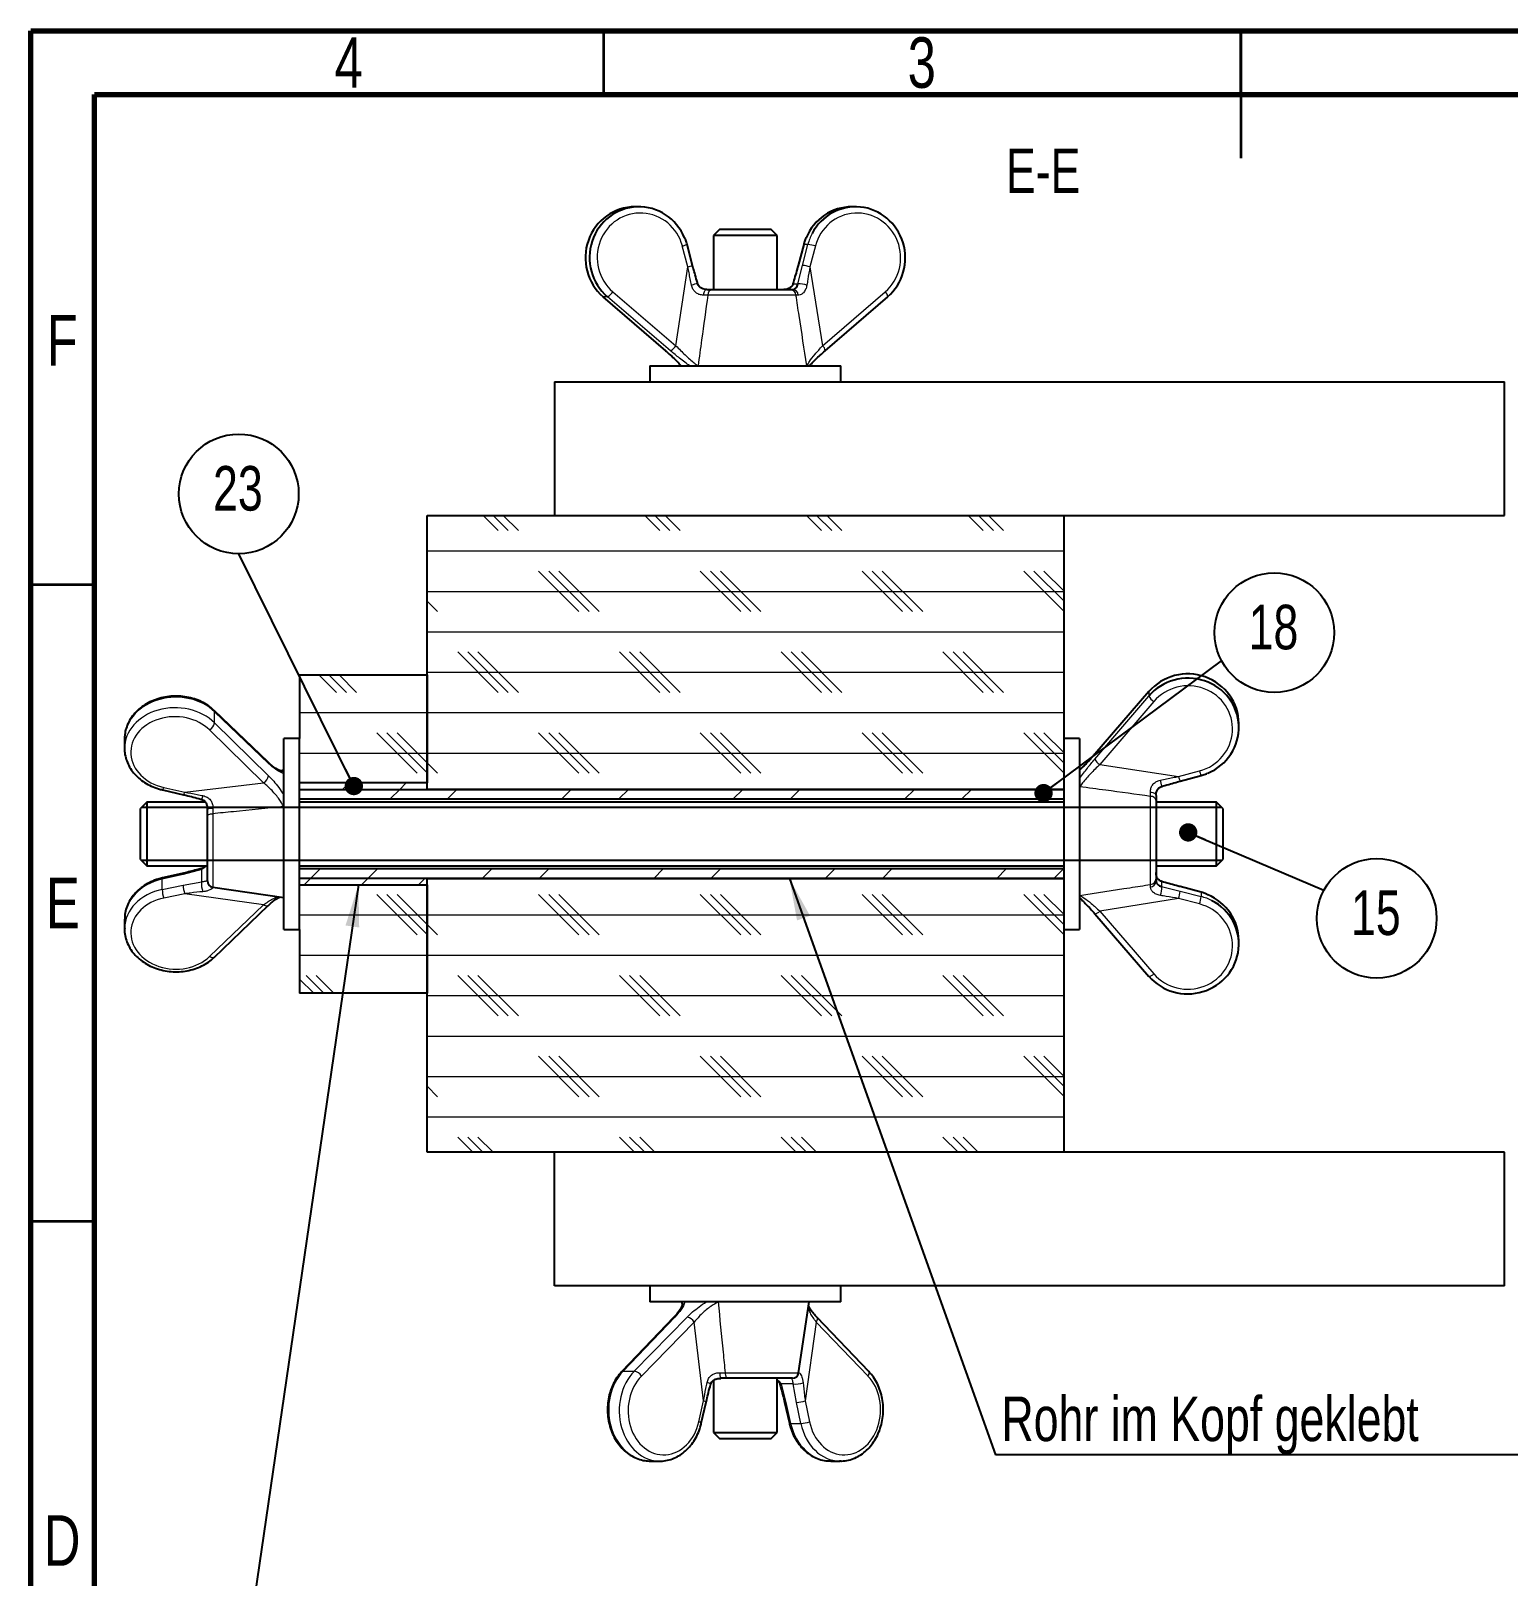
# Paper-space layout 'Schnitte_Details2' of a CAD drawing. Header units: millimetres. Extents: x 30 to 410, y 10 to 584.
# Drawn here: x 30 to 262, y 341.3 to 584 of the extents above; entities that cross this region are included whole.
import ezdxf

# ---------------------------------------------------------------- set-up
doc = ezdxf.new("R2010")
doc.units = ezdxf.units.MM
doc.layers.add('FORMAT', color=7, linetype='Continuous')
doc.styles.add('SLDTEXTSTYLE0', font='TXT', dxfattribs={"width": 0.75})
doc.dimstyles.new('SLDDIMSTYLE4', dxfattribs={"dimtxt": 0.18, "dimasz": 2.88, "dimexe": 0, "dimexo": 0.0625, "dimgap": 0, "dimtad": 0, "dimtih": 1, "dimtoh": 1, "dimdec": 0, "dimrnd": 1e-09, "dimzin": 0, "dimdsep": 46, "dimtxsty": 'Standard', "dimblk1": 'DOT', "dimblk2": 'DOT', "dimsah": 1, "dimcen": 0.09, "dimadec": 0, "dimazin": 0, "dimtfac": 2.88, "dimtdec": 0, "dimtofl": 0, "dimtmove": 0, "dimatfit": 3, "dimldrblk": 'DOT', "dimfxl": 1, "dimfrac": 2, "dimtolj": 1, "dimtzin": 0, "dimarcsym": 0})
doc.dimstyles.new('SLDDIMSTYLE5', dxfattribs={"dimtxt": 0.18, "dimasz": 6.604, "dimexe": 0, "dimexo": 0.0625, "dimgap": 0, "dimtad": 0, "dimtih": 1, "dimtoh": 1, "dimdec": 0, "dimrnd": 1e-09, "dimzin": 0, "dimdsep": 46, "dimtxsty": 'Standard', "dimsah": 1, "dimcen": 0.09, "dimadec": 0, "dimazin": 0, "dimtfac": 6.604, "dimtdec": 0, "dimtofl": 0, "dimtmove": 0, "dimatfit": 3, "dimfxl": 1, "dimfrac": 2, "dimtolj": 1, "dimtzin": 0, "dimarcsym": 0})

# ---------------------------------------------------------------- blocks, each defined once
blk = doc.blocks.new('SW_HATCH_4')
at = {"color": 0, "linetype": 'Continuous', "lineweight": 18, "ltscale": 2}
for p, q in [((11.17, 34.93), (8.8, 37.3)), ((12.76, 34.93), (10.39, 37.3)), ((14.35, 34.93), (11.98, 37.3)), ((36.57, 34.93), (34.2, 37.3)), ((38.16, 34.93), (35.79, 37.3)), ((39.75, 34.93), (37.38, 37.3)), ((61.97, 34.93), (59.6, 37.3)), ((63.56, 34.93), (61.19, 37.3)), ((65.15, 34.93), (62.78, 37.3)), ((87.37, 34.93), (85, 37.3)), ((88.96, 34.93), (86.59, 37.3)), ((90.55, 34.93), (88.18, 37.3)), ((0, 31.75), (100, 31.75)), ((23.87, 22.23), (17.52, 28.58)), ((25.46, 22.23), (19.11, 28.58)), ((27.05, 22.23), (20.7, 28.58)), ((49.27, 22.23), (42.92, 28.58)), ((50.86, 22.23), (44.51, 28.58)), ((52.45, 22.23), (46.1, 28.58)), ((74.67, 22.23), (68.32, 28.58)), ((76.26, 22.23), (69.91, 28.58)), ((77.85, 22.23), (71.5, 28.58)), ((100, 22.3), (93.72, 28.58)), ((100, 23.89), (95.31, 28.58)), ((100, 25.48), (96.9, 28.58)), ((0, 25.4), (100, 25.4)), ((1.65, 22.23), (0, 23.87)), ((0.06, 22.23), (0, 22.29)), ((0, 19.05), (100, 19.05)), ((11.17, 9.53), (4.82, 15.88)), ((12.76, 9.53), (6.41, 15.88)), ((14.35, 9.53), (8, 15.88)), ((36.57, 9.53), (30.22, 15.88)), ((38.16, 9.53), (31.81, 15.88)), ((39.75, 9.53), (33.4, 15.88)), ((61.97, 9.53), (55.62, 15.88)), ((63.56, 9.53), (57.21, 15.88)), ((65.15, 9.53), (58.8, 15.88)), ((87.37, 9.53), (81.02, 15.88)), ((88.96, 9.53), (82.61, 15.88)), ((90.55, 9.53), (84.2, 15.88)), ((-14.23, 9.53), (-17, 12.3)), ((-12.64, 9.53), (-15.41, 12.3)), ((-11.05, 9.53), (-13.82, 12.3)), ((0, 12.7), (100, 12.7)), ((-20, 6.35), (0, 6.35)), ((0, 6.35), (100, 6.35)), ((-1.53, -3.17), (-7.88, 3.18)), ((0, -3.11), (-6.29, 3.18)), ((0, -1.53), (-4.7, 3.18)), ((23.87, -3.17), (17.52, 3.18)), ((25.46, -3.17), (19.11, 3.18)), ((27.05, -3.17), (20.7, 3.18)), ((49.27, -3.17), (42.92, 3.18)), ((50.86, -3.17), (44.51, 3.18)), ((52.45, -3.17), (46.1, 3.18)), ((74.67, -3.17), (68.32, 3.18)), ((76.26, -3.17), (69.91, 3.18)), ((77.85, -3.17), (71.5, 3.18)), ((100, -3.1), (93.72, 3.18)), ((100, -1.51), (95.31, 3.18)), ((100, 0.08), (96.9, 3.18)), ((-20, 0), (0, 0)), ((0, 0), (100, 0)), ((1.65, -3.17), (0, -1.53)), ((-13.26, -5.7), (-12.26, -4.7)), ((-4.28, -5.7), (-3.28, -4.7)), ((0.06, -3.17), (0, -3.11)), ((-5.78, -7.2), (-4.28, -5.7)), ((3.2, -7.2), (4.7, -5.7)), ((21.16, -7.2), (22.66, -5.7)), ((30.14, -7.2), (31.64, -5.7)), ((48.1, -7.2), (49.6, -5.7)), ((57.08, -7.2), (58.58, -5.7)), ((75.04, -7.2), (76.54, -5.7)), ((84.02, -7.2), (85.52, -5.7)), ((-18.28, -19.7), (-16.78, -18.2)), ((-9.3, -19.7), (-7.8, -18.2)), ((8.66, -19.7), (10.16, -18.2)), ((17.64, -19.7), (19.14, -18.2)), ((35.6, -19.7), (37.1, -18.2)), ((44.58, -19.7), (46.08, -18.2)), ((62.54, -19.7), (64.04, -18.2)), ((71.52, -19.7), (73.02, -18.2)), ((89.48, -19.7), (90.98, -18.2)), ((98.46, -19.7), (99.96, -18.2)), ((-19.28, -20.7), (-18.28, -19.7)), ((-10.3, -20.7), (-9.3, -19.7)), ((-1.32, -20.7), (-0.32, -19.7)), ((-1.53, -28.57), (-7.88, -22.22)), ((0, -28.51), (-6.29, -22.22)), ((0, -26.92), (-4.7, -22.22)), ((23.87, -28.57), (17.52, -22.22)), ((25.46, -28.57), (19.11, -22.22)), ((27.05, -28.57), (20.7, -22.22)), ((49.27, -28.57), (42.92, -22.22)), ((50.86, -28.57), (44.51, -22.22)), ((52.45, -28.57), (46.1, -22.22)), ((74.67, -28.57), (68.32, -22.22)), ((76.26, -28.57), (69.91, -22.22)), ((77.85, -28.57), (71.5, -22.22)), ((100, -28.5), (93.72, -22.22)), ((100, -26.91), (95.31, -22.22)), ((100, -25.32), (96.9, -22.22)), ((-20, -25.4), (0, -25.4)), ((0, -25.4), (100, -25.4)), ((1.65, -28.57), (0, -26.92)), ((0.06, -28.57), (0, -28.51)), ((-20, -31.75), (0, -31.75)), ((0, -31.75), (100, -31.75)), ((-17.8, -37.7), (-20, -35.5)), ((-16.21, -37.7), (-18.99, -34.92)), ((-14.62, -37.7), (-17.4, -34.92)), ((11.17, -41.27), (4.82, -34.92)), ((12.76, -41.27), (6.41, -34.92)), ((14.35, -41.27), (8, -34.92)), ((36.57, -41.27), (30.22, -34.92)), ((38.16, -41.27), (31.81, -34.92)), ((39.75, -41.27), (33.4, -34.92)), ((61.97, -41.27), (55.62, -34.92)), ((63.56, -41.27), (57.21, -34.92)), ((65.15, -41.27), (58.8, -34.92)), ((87.37, -41.27), (81.02, -34.92)), ((88.96, -41.27), (82.61, -34.92)), ((90.55, -41.27), (84.2, -34.92)), ((0, -38.1), (100, -38.1)), ((0, -44.45), (100, -44.45)), ((23.87, -53.97), (17.52, -47.62)), ((25.46, -53.97), (19.11, -47.62)), ((27.05, -53.97), (20.7, -47.62)), ((49.27, -53.97), (42.92, -47.62)), ((50.86, -53.97), (44.51, -47.62)), ((52.45, -53.97), (46.1, -47.62)), ((74.67, -53.97), (68.32, -47.62)), ((76.26, -53.97), (69.91, -47.62)), ((77.85, -53.97), (71.5, -47.62)), ((100, -53.9), (93.72, -47.62)), ((100, -52.31), (95.31, -47.62)), ((100, -50.72), (96.9, -47.62)), ((0, -50.8), (100, -50.8)), ((1.65, -53.97), (0, -52.32)), ((0.06, -53.97), (0, -53.91)), ((0, -57.15), (100, -57.15)), ((7.2, -62.7), (4.82, -60.32)), ((8.79, -62.7), (6.41, -60.32)), ((10.38, -62.7), (8, -60.32)), ((32.6, -62.7), (30.22, -60.32)), ((34.19, -62.7), (31.81, -60.32)), ((35.78, -62.7), (33.4, -60.32)), ((58, -62.7), (55.62, -60.32)), ((59.59, -62.7), (57.21, -60.32)), ((61.18, -62.7), (58.8, -60.32)), ((83.4, -62.7), (81.02, -60.32)), ((84.99, -62.7), (82.61, -60.32)), ((86.58, -62.7), (84.2, -60.32))]:
    blk.add_line(p, q, dxfattribs=at)
blk = doc.blocks.new('SW_NOTE_0_60')
at = {"layer": 'FORMAT', "color": 0, "ltscale": 2}
blk.add_circle((8.3, 4.41), 9.4, dxfattribs=at)
at = {"layer": 'FORMAT', "color": 0, "ltscale": 2, "insert": (8.16, 8.79), "char_height": 7, "attachment_point": 2, "style": 'SLDTEXTSTYLE0'}
blk.add_mtext('18', dxfattribs=at)
blk = doc.blocks.new('_Dot')
at = {"color": 0, "linetype": 'ByBlock', "lineweight": -2}
blk.add_line((-0.5, 0), (-1, 0), dxfattribs=at)
at = {"color": 0, "linetype": 'ByBlock', "const_width": 0.5}
blk.add_lwpolyline([(-0.25, 0, 1), (0.25, 0, 1)], format="xyb", close=True, dxfattribs=at)
blk = doc.blocks.new('SW_NOTE_0_61')
at = {"layer": 'FORMAT', "color": 0, "ltscale": 2}
blk.add_circle((0, 9.4), 9.4, dxfattribs=at)
at = {"layer": 'FORMAT', "color": 0, "ltscale": 2, "insert": (-0.14, 13.78), "char_height": 7, "attachment_point": 2, "style": 'SLDTEXTSTYLE0'}
blk.add_mtext('23', dxfattribs=at)
blk = doc.blocks.new('SW_NOTE_0_62')
at = {"layer": 'FORMAT', "color": 0, "ltscale": 2}
blk.add_circle((8.3, -4.41), 9.4, dxfattribs=at)
at = {"layer": 'FORMAT', "color": 0, "ltscale": 2, "insert": (8.16, -0.03), "char_height": 7, "attachment_point": 2, "style": 'SLDTEXTSTYLE0'}
blk.add_mtext('15', dxfattribs=at)
blk = doc.blocks.new('SW_NOTE_0_63')
at = {"layer": 'FORMAT', "color": 0, "ltscale": 2}
blk.add_line((93.81, 0), (0, 0), dxfattribs=at)
at = {"layer": 'FORMAT', "color": 0, "ltscale": 2, "insert": (0.93, 9.18), "char_height": 7, "attachment_point": 1, "style": 'SLDTEXTSTYLE0'}
blk.add_mtext('Rohr im Kopf geklebt', dxfattribs=at)

psp = doc.layouts.new('Schnitte_Details2')

# ---------------------------------------------------------------- linework, layer by layer
at = {"color": 7, "linetype": 'Continuous', "lineweight": 70, "ltscale": 2}
for p, q in [((30, 10), (30, 584)), ((30, 584), (410, 584)), ((40, 20), (40, 574)), ((40, 574), (400, 574))]:
    psp.add_line(p, q, dxfattribs=at)
at = {"color": 7, "linetype": 'Continuous', "lineweight": 35, "ltscale": 2}
for p, q in [((120, 574), (120, 584)), ((220, 584), (220, 564)), ((220, 574), (220, 584)), ((40, 497), (30, 497)), ((40, 397), (30, 397))]:
    psp.add_line(p, q, dxfattribs=at)
at = {"color": 7, "linetype": 'Continuous', "lineweight": 25, "ltscale": 2}
for p, q in [((125.49, 556.38), (124.89, 556.38)), ((159.53, 556.38), (158.93, 556.38)), ((138.21, 552.88), (137.21, 551.88)), ((137.21, 551.88), (137.21, 543.38)), ((147.21, 551.88), (137.21, 551.88)), ((138.21, 552.88), (146.21, 552.88)), ((147.21, 551.88), (146.21, 552.88)), ((147.21, 543.38), (147.21, 551.88)), ((133.92, 547.17), (133.05, 550.46)), ((151.37, 550.46), (150.49, 547.17)), ((119.82, 542.25), (129.66, 533.77)), ((119.82, 542.25), (119.85, 542.24)), ((136.16, 543.38), (137.01, 543.38)), ((137.01, 543.38), (149.22, 543.38)), ((149.22, 543.38), (149.67, 543.38)), ((154.75, 533.77), (164.59, 542.25)), ((129.66, 533.77), (129.69, 533.76)), ((127.21, 531.38), (127.21, 528.88)), ((127.21, 531.38), (157.21, 531.38)), ((157.21, 528.88), (157.21, 531.38)), ((112.21, 528.88), (112.21, 507.88)), ((112.21, 528.88), (261.42, 528.88)), ((261.42, 507.88), (261.42, 528.88)), ((92.21, 507.88), (192.21, 507.88)), ((92.21, 464.88), (92.21, 507.88)), ((192.21, 507.88), (261.42, 507.88)), ((192.21, 507.88), (192.21, 472.88)), ((72.21, 482.88), (92.21, 482.88)), ((72.21, 482.88), (72.21, 472.88)), ((92.21, 482.88), (92.21, 465.88)), ((205.58, 480.27), (197.09, 470.42)), ((205.57, 480.24), (205.58, 480.27)), ((67.25, 469.14), (58.77, 477.28)), ((219.71, 474.6), (219.71, 475.2)), ((44.71, 472.79), (44.71, 471.29)), ((72.21, 472.88), (69.71, 472.88)), ((69.71, 450.86), (69.71, 472.88)), ((72.21, 450.86), (72.21, 472.88)), ((194.71, 472.88), (192.21, 472.88)), ((192.21, 472.88), (192.21, 450.86)), ((194.71, 472.88), (194.71, 450.86)), ((197.08, 470.4), (197.09, 470.42)), ((69.71, 467.88), (69.17, 467.8)), ((210.5, 466.16), (213.79, 467.04)), ((50.66, 464.79), (53.95, 464.04)), ((92.21, 465.88), (72.21, 465.88)), ((72.21, 464.88), (92.21, 464.88)), ((72.21, 464.88), (192.21, 464.88)), ((92.21, 464.88), (92.21, 465.88)), ((192.21, 464.88), (92.21, 464.88)), ((206.71, 463.93), (206.71, 463.08)), ((48.21, 462.88), (47.21, 461.88)), ((47.21, 453.88), (47.21, 461.88)), ((57.39, 462.88), (48.21, 462.88)), ((48.21, 462.88), (48.21, 453.02)), ((57.71, 460.68), (57.71, 461.72)), ((69.71, 462.88), (69.68, 462.88)), ((72.21, 463.38), (192.21, 463.38)), ((192.21, 462.88), (72.21, 462.88)), ((206.71, 463.08), (206.71, 450.87)), ((216.21, 462.88), (206.71, 462.88)), ((217.21, 461.88), (216.21, 462.88)), ((216.21, 453.02), (216.21, 462.88)), ((217.21, 461.88), (217.21, 453.99)), ((57.71, 450.5), (57.71, 460.68)), ((47.21, 453.88), (48.21, 452.88)), ((216.21, 452.88), (217.21, 453.88)), ((217.21, 453.99), (217.21, 453.88)), ((48.21, 453.02), (48.21, 452.88)), ((48.21, 452.88), (57.71, 452.88)), ((53.95, 451.72), (50.66, 450.97)), ((72.21, 452.88), (192.21, 452.88)), ((192.21, 452.38), (72.21, 452.38)), ((206.71, 452.88), (216.21, 452.88)), ((216.21, 452.88), (216.21, 453.02)), ((58.56, 449.51), (69.71, 447.88)), ((69.71, 442.88), (69.71, 450.86)), ((92.21, 450.88), (72.21, 450.88)), ((192.21, 450.88), (72.21, 450.88)), ((72.21, 442.88), (72.21, 450.86)), ((72.21, 449.88), (92.21, 449.88)), ((92.21, 449.88), (92.21, 450.88)), ((92.21, 450.88), (192.21, 450.88)), ((92.21, 407.88), (92.21, 450.88)), ((92.21, 449.88), (92.21, 432.88)), ((192.21, 450.86), (192.21, 442.88)), ((194.71, 450.86), (194.71, 442.88)), ((206.71, 450.87), (206.71, 450.42)), ((213.79, 448.72), (210.5, 449.6)), ((58.77, 438.48), (67.25, 446.62)), ((44.71, 444.47), (44.71, 442.97)), ((197.09, 445.34), (205.58, 435.49)), ((69.71, 442.88), (72.21, 442.88)), ((72.21, 442.88), (72.21, 432.88)), ((192.21, 442.88), (194.71, 442.88)), ((192.21, 442.88), (192.21, 407.88)), ((219.71, 440.56), (219.71, 441.16)), ((92.21, 432.88), (72.21, 432.88)), ((192.21, 407.88), (92.21, 407.88)), ((112.21, 386.88), (112.21, 407.88)), ((261.42, 407.88), (192.21, 407.88)), ((261.42, 386.88), (261.42, 407.88)), ((261.42, 386.88), (112.21, 386.88)), ((127.21, 386.88), (127.21, 384.38)), ((157.21, 384.38), (157.21, 386.88)), ((157.21, 384.38), (127.21, 384.38)), ((132.21, 384.38), (132.29, 383.84)), ((137.21, 384.38), (137.21, 384.36)), ((150.58, 373.24), (152.21, 384.38)), ((130.94, 381.93), (122.81, 373.44)), ((161.6, 373.44), (153.47, 381.93)), ((137.21, 372.06), (137.21, 363.88)), ((139.41, 372.38), (138.37, 372.38)), ((149.59, 372.38), (139.41, 372.38)), ((147.21, 363.88), (147.21, 372.38)), ((135.29, 365.33), (136.05, 368.63)), ((148.37, 368.63), (149.12, 365.33)), ((137.21, 363.88), (138.21, 362.88)), ((137.21, 363.88), (147.21, 363.88)), ((146.21, 362.88), (138.21, 362.88)), ((146.21, 362.88), (147.21, 363.88)), ((127.29, 359.38), (128.8, 359.38)), ((155.62, 359.38), (157.12, 359.38))]:
    psp.add_line(p, q, dxfattribs=at)
at = {"color": 8, "linetype": 'Continuous', "lineweight": 18, "ltscale": 2}
for p, q in [((133.19, 546.93), (132.31, 550.22)), ((151.4, 550.46), (150.52, 547.17)), ((151.18, 547.17), (152.03, 550.46)), ((152.03, 550.46), (151.4, 550.46)), ((153.21, 550.22), (152.36, 546.93)), ((131.31, 534.54), (133.19, 546.93)), ((150.52, 547.17), (149.71, 544.27)), ((150.47, 544.27), (151.18, 547.17)), ((152.36, 546.93), (154.33, 534.54)), ((149.71, 544.27), (150.47, 544.27)), ((119.85, 542.24), (129.69, 533.76)), ((120.55, 542.24), (119.85, 542.24)), ((130.46, 533.76), (120.55, 542.24)), ((121.4, 543.03), (131.31, 534.54)), ((136.31, 542.52), (135.63, 542.51)), ((150.16, 542.52), (136.31, 542.52)), ((150.52, 542.51), (150.16, 542.52)), ((154.33, 534.54), (164.17, 543.03)), ((205.57, 480.24), (197.08, 470.4)), ((197.08, 469.63), (205.57, 479.54)), ((206.35, 478.68), (197.87, 468.77)), ((205.57, 480.24), (205.57, 479.54)), ((58.85, 475.31), (58.85, 477.07)), ((67.33, 468.94), (58.85, 477.07)), ((66.55, 465.9), (58.06, 474.21)), ((58.85, 475.31), (67.33, 467.01)), ((197.87, 468.77), (210.26, 466.9)), ((69.42, 467.76), (69.7, 467.8)), ((69.43, 467.75), (69.7, 467.8)), ((210.26, 466.9), (213.55, 467.78)), ((50.87, 465.18), (54.16, 464.43)), ((54.16, 464.43), (66.55, 465.9)), ((205.85, 463.78), (205.83, 464.46)), ((205.85, 449.93), (205.85, 463.78)), ((58.58, 461.89), (58.56, 461.05)), ((58.56, 461.05), (58.56, 449.51)), ((53.92, 451.53), (50.62, 450.77)), ((56.82, 452.28), (53.92, 451.53)), ((56.82, 450.36), (56.82, 452.28)), ((50.62, 449.16), (50.62, 450.77)), ((50.62, 449.16), (53.92, 449.85)), ((53.92, 449.85), (56.82, 450.36)), ((205.83, 449.57), (205.85, 449.93)), ((207.59, 450.38), (207.59, 449.62)), ((210.5, 449.57), (207.59, 450.38)), ((207.59, 449.62), (210.5, 448.9)), ((213.79, 448.69), (210.5, 449.57)), ((54.16, 448.48), (50.87, 447.79)), ((66.55, 446.75), (54.16, 448.48)), ((58.06, 438.62), (66.55, 446.75)), ((210.26, 447.73), (197.87, 445.76)), ((213.55, 446.88), (210.26, 447.73)), ((210.5, 448.9), (213.79, 448.05)), ((213.79, 448.69), (213.79, 448.05)), ((197.87, 445.76), (206.35, 435.91)), ((132.33, 384.1), (132.29, 384.37)), ((132.33, 384.1), (132.29, 384.37)), ((131.15, 382), (123.02, 373.52)), ((124.77, 373.52), (133.08, 382)), ((134.18, 381.22), (125.88, 372.73)), ((135.66, 368.83), (134.18, 381.22)), ((153.34, 381.22), (151.61, 368.83)), ((161.47, 372.73), (153.34, 381.22)), ((123.02, 373.52), (124.77, 373.52)), ((138.2, 373.25), (139.04, 373.24)), ((139.04, 373.24), (150.58, 373.24)), ((149.73, 371.49), (147.81, 371.49)), ((147.81, 371.49), (148.56, 368.59)), ((150.24, 368.59), (149.73, 371.49)), ((134.91, 365.54), (135.66, 368.83)), ((148.56, 368.59), (149.31, 365.3)), ((150.92, 365.3), (150.24, 368.59)), ((151.61, 368.83), (152.29, 365.54)), ((149.31, 365.3), (150.92, 365.3))]:
    psp.add_line(p, q, dxfattribs=at)
at = {"color": 8, "linetype": 'Continuous', "lineweight": 18, "ltscale": 2, "flags": 128}
for points in [[(151.37, 550.46), (151.37, 550.46), (151.4, 550.46)], [(150.49, 547.17), (150.49, 547.17), (150.52, 547.17)], [(149.69, 544.29), (149.69, 544.29), (149.71, 544.27)], [(136.16, 543.38), (136.06, 543.36), (135.97, 543.32), (135.88, 543.24), (135.81, 543.13), (135.74, 543), (135.69, 542.85), (135.65, 542.68), (135.63, 542.51)], [(205.83, 464.46), (206.01, 464.44), (206.18, 464.4), (206.33, 464.35), (206.46, 464.28), (206.56, 464.2), (206.64, 464.12), (206.69, 464.03), (206.71, 463.93)], [(57.71, 460.68), (57.72, 460.74), (57.77, 460.81), (57.85, 460.87), (57.95, 460.92), (58.08, 460.97), (58.23, 461.01), (58.39, 461.03), (58.56, 461.05)], [(53.95, 451.72), (53.95, 451.72), (53.93, 451.69), (53.92, 451.63), (53.92, 451.53)], [(50.66, 450.97), (50.66, 450.97), (50.64, 450.94), (50.63, 450.87), (50.62, 450.77)], [(207.59, 450.38), (207.61, 450.4), (207.61, 450.4)], [(210.5, 449.57), (210.5, 449.6), (210.5, 449.6)], [(67.25, 446.61), (67.19, 446.58), (67.1, 446.55), (66.98, 446.56), (66.84, 446.59), (66.7, 446.66), (66.55, 446.75)], [(213.79, 448.69), (213.79, 448.72), (213.79, 448.72)], [(58.77, 438.49), (58.71, 438.44), (58.61, 438.42), (58.49, 438.43), (58.36, 438.46), (58.21, 438.53), (58.06, 438.62)], [(153.34, 381.22), (153.43, 381.37), (153.5, 381.52), (153.53, 381.65), (153.54, 381.77), (153.51, 381.87), (153.47, 381.93)], [(139.04, 373.24), (139.05, 373.06), (139.08, 372.9), (139.12, 372.75), (139.16, 372.62), (139.22, 372.52), (139.28, 372.44), (139.34, 372.4), (139.41, 372.38)], [(161.47, 372.73), (161.56, 372.89), (161.63, 373.03), (161.66, 373.17), (161.67, 373.29), (161.64, 373.38), (161.6, 373.44)], [(148.56, 368.59), (148.46, 368.59), (148.4, 368.6), (148.37, 368.62), (148.37, 368.63)], [(149.31, 365.3), (149.21, 365.3), (149.15, 365.31), (149.12, 365.33), (149.12, 365.33)]]:
    psp.add_lwpolyline(points, dxfattribs=at)
at = {"color": 8, "linetype": 'Continuous', "lineweight": 18, "ltscale": 4}
for centre, radius, start, end in [((131.27, 554.65), 4.55, 283.2514, 292.9755), ((151.36, 544.28), 6.22, 72.7596, 83.804), ((132.11, 551.47), 4.67, 283.3286, 292.8073), ((150.51, 540.99), 6.22, 72.7596, 83.804), ((135.36, 539.31), 5.02, 97.2614, 108.6714), ((150.72, 541.1), 3.18, 68.8273, 94.6037), ((119.32, 544.44), 2.52, 299.2131, 325.8154), ((137.15, 542.55), 0.842, 99.8985, 181.7883), ((149.2, 542.41), 0.967, 6.5832, 88.7513), ((149.61, 542.47), 0.916, 2.5321, 86.0231), ((163.47, 542.14), 1.13, 5.4939, 51.4554), ((129.23, 535.96), 2.52, 299.2131, 325.8154), ((153.63, 533.66), 1.13, 5.4939, 51.4554), ((207.77, 480.77), 2.52, 209.2131, 235.8154), ((58.58, 477.09), 0.266, 356.3618, 44.3677), ((57.2, 475.65), 1.68, 300.8689, 348.4159), ((67.06, 468.96), 0.266, 356.3583, 44.418), ((199.29, 470.86), 2.52, 209.2131, 235.8154), ((65.68, 467.35), 1.68, 300.8689, 348.4159), ((203.9, 465.02), 3.73, 5.2635, 20.6497), ((213.59, 467.58), 3.4, 191.5513, 204.5839), ((216.78, 468.43), 3.3, 191.3903, 204.8362), ((50.2, 465.29), 0.676, 313.153, 351.0023), ((53.49, 464.53), 0.676, 313.1493, 351.004), ((54.9, 464.36), 2.18, 330.8044, 347.43), ((205.88, 462.94), 0.842, 9.8985, 91.7883), ((58.39, 460.53), 1.37, 81.9961, 119.7948), ((57.16, 452.41), 0.362, 172.1747, 200.9138), ((55.39, 449.3), 4.77, 181.6868, 198.4495), ((58.68, 449.99), 4.77, 181.6868, 198.4495), ((59.96, 449.99), 3.17, 173.2366, 201.7897), ((58.7, 450.48), 0.993, 180.2521, 263.0921), ((205.79, 450.48), 0.916, 272.5321, 356.0231), ((205.74, 450.89), 0.967, 276.5832, 358.7513), ((204.43, 449.36), 3.18, 338.8273, 4.6037), ((204.32, 449.57), 6.22, 342.7596, 353.804), ((207.61, 448.72), 6.22, 342.7596, 353.804), ((196.99, 446.46), 1.13, 275.4939, 321.4554), ((205.47, 436.62), 1.13, 275.4939, 321.4554), ((131.13, 381.74), 0.266, 86.3583, 134.418), ((132.74, 380.35), 1.68, 30.8689, 78.4159), ((123, 373.25), 0.266, 86.3611, 134.3777), ((124.44, 371.87), 1.68, 30.8689, 78.4159), ((135.73, 369.58), 2.17, 60.7528, 77.4612), ((139.56, 373.06), 1.37, 171.9961, 209.7948), ((147.68, 371.83), 0.36, 262.1013, 290.9583), ((149.61, 373.37), 0.993, 270.2521, 353.0921), ((150.1, 374.64), 3.17, 263.2366, 291.7897), ((135.6, 368.24), 0.593, 40.3729, 83.7804), ((150.1, 373.36), 4.77, 271.6868, 288.4495), ((134.84, 364.95), 0.593, 40.3942, 83.7693), ((150.78, 370.06), 4.77, 271.6868, 288.4495)]:
    psp.add_arc(centre, radius, start, end, dxfattribs=at)
at = {"color": 7, "linetype": 'Continuous', "lineweight": 25, "ltscale": 4}
for centre, start, end in [((58.71, 450.5), 180, 261.7029), ((149.59, 373.38), 270, 351.7029)]:
    psp.add_arc(centre, 1, start, end, dxfattribs=at)
for centre, major_axis, ratio, start_param, end_param in [((124.86, 548.38), (0.52, 7.98), 0.972337, 0.063492, 2.509129), ((125.51, 548.38), (-0.52, 7.98), 0.972337, 5.049462, 8.665331), ((158.9, 548.38), (0.52, 7.98), 0.972337, 0.063492, 1.232056), ((159.55, 548.38), (-0.52, 7.98), 0.972337, 3.774057, 7.297763), ((211.71, 475.23), (7.98, -0.52), 0.972337, 0.063492, 2.509129), ((211.71, 474.57), (7.98, 0.52), 0.972337, 5.049462, 8.665331), ((52.71, 472.87), (8, 0.21), 0.809082, 3.056235, 3.120569), ((211.71, 440.53), (7.98, 0.52), 0.972337, 3.774057, 7.297763), ((211.71, 441.19), (7.98, -0.52), 0.972337, 0.063492, 1.232056), ((52.71, 442.89), (8, -0.21), 0.809082, 3.144924, 3.162616), ((127.22, 367.38), (-0.21, 8), 0.809082, 3.056235, 3.120569), ((157.19, 367.38), (0.21, 8), 0.809082, 3.144924, 3.162616)]:
    psp.add_ellipse(centre, major_axis=major_axis, ratio=ratio, start_param=start_param, end_param=end_param, dxfattribs=at)
at = {"color": 8, "linetype": 'Continuous', "lineweight": 18, "ltscale": 4}
for centre, major_axis, ratio, start_param, end_param in [((125.75, 548.4), (-0.52, 6.98), 0.972268, 4.903457, 8.656384), ((159.79, 548.4), (-0.52, 6.98), 0.972268, 3.76511, 7.518038), ((158.9, 548.38), (0.52, 7.98), 0.972337, 1.232056, 1.370782), ((159.55, 548.38), (-0.52, 7.98), 0.972337, 1.014578, 1.243799), ((211.72, 474.34), (6.98, 0.52), 0.972268, 4.903457, 8.656384), ((52.71, 471.22), (8, -0.21), 0.809082, 0.716979, 3.161722), ((52.71, 472.87), (8, 0.21), 0.809082, 0.674932, 3.056235), ((52.69, 470.63), (7, -0.21), 0.809024, 0.719976, 4.472904), ((52.71, 444.54), (8, 0.21), 0.809082, 1.813279, 3.120569), ((52.71, 442.89), (8, -0.21), 0.809082, 1.855326, 3.144924), ((52.69, 442.31), (7, -0.21), 0.809024, 1.858323, 5.61125), ((211.72, 440.3), (6.98, 0.52), 0.972268, 3.76511, 7.518038), ((211.71, 441.19), (7.98, -0.52), 0.972337, 1.232056, 1.370782), ((211.71, 440.53), (7.98, 0.52), 0.972337, 1.014578, 1.243799), ((127.22, 367.38), (-0.21, 8), 0.809082, 0.674932, 3.056235), ((128.87, 367.38), (0.21, 8), 0.809082, 0.716979, 3.161722), ((129.46, 367.36), (0.21, 7), 0.809024, 0.719976, 4.472904), ((157.78, 367.36), (0.21, 7), 0.809024, 1.858323, 5.61125), ((155.55, 367.38), (-0.21, 8), 0.809082, 1.813279, 3.120569), ((157.19, 367.38), (0.21, 8), 0.809082, 1.855326, 3.144924)]:
    psp.add_ellipse(centre, major_axis=major_axis, ratio=ratio, start_param=start_param, end_param=end_param, dxfattribs=at)
at = {"color": 7, "linetype": 'Continuous', "lineweight": 25, "ltscale": 2}
for points, knots in [([(133.05, 550.46), (132.98, 550.69), (132.89, 551.04), (132.73, 551.36), (132.68, 551.48)], [0, 0, 0, 0, 0.6435171, 1, 1, 1, 1]), ([(151.74, 551.49), (151.66, 551.31), (151.51, 550.97), (151.41, 550.62), (151.37, 550.46)], [0, 0, 0, 0, 0.55246, 1, 1, 1, 1]), ([(134.34, 545.67), (134.24, 546.02), (134.09, 546.52), (133.96, 547.02), (133.93, 547.17)], [0, 0, 0, 0, 0.7093744, 1, 1, 1, 1]), ([(150.49, 547.17), (150.46, 547.06), (150.33, 546.57), (150.19, 546.07), (150.08, 545.69)], [0, 0, 0, 0, 0.215494, 1, 1, 1, 1]), ([(134.73, 544.29), (134.71, 544.35), (134.57, 544.81), (134.45, 545.27), (134.34, 545.67)], [0, 0, 0, 0, 0.14171, 1, 1, 1, 1]), ([(136.14, 543.39), (136.08, 543.39), (135.89, 543.38), (135.53, 543.46), (135.13, 543.67), (134.85, 543.96), (134.77, 544.19), (134.74, 544.29)], [0, 0, 0, 0, 0.115178, 0.403806, 0.646025, 0.845322, 1, 1, 1, 1]), ([(149.67, 544.29), (149.65, 544.22), (149.6, 544.01), (149.35, 543.72), (148.96, 543.48), (148.57, 543.38), (148.35, 543.39), (148.26, 543.39)], [0, 0, 0, 0, 0.106271, 0.318594, 0.546013, 0.831377, 1, 1, 1, 1]), ([(149.67, 543.38), (149.75, 543.39), (149.89, 543.41), (150.15, 543.62), (150.36, 543.89), (150.43, 544.14), (150.47, 544.27)], [0, 0, 0, 0, 0.397548, 0.618956, 0.806457, 1, 1, 1, 1]), ([(150.08, 545.69), (149.98, 545.31), (149.85, 544.84), (149.71, 544.37), (149.69, 544.29)], [0, 0, 0, 0, 0.816293, 1, 1, 1, 1]), ([(129.66, 533.76), (129.73, 533.71), (130.07, 533.42), (130.65, 532.89), (131.34, 532.24), (131.85, 531.72), (132.07, 531.47), (132.16, 531.37)], [0, 0, 0, 0, 0.059408, 0.336154, 0.609289, 0.847781, 1, 1, 1, 1]), ([(152.25, 531.37), (152.26, 531.37), (152.37, 531.51), (152.7, 531.86), (153.27, 532.43), (153.97, 533.08), (154.51, 533.57), (154.82, 533.82), (154.85, 533.85)], [0, 0, 0, 0, 0.002953, 0.220113, 0.458797, 0.711431, 0.973832, 1, 1, 1, 1]), ([(58.77, 477.28), (58.61, 477.42), (58.18, 477.82), (57.35, 478.38), (56.27, 478.9), (55.1, 479.28), (53.87, 479.5), (52.61, 479.56), (51.35, 479.45), (50.13, 479.18), (48.96, 478.76), (47.89, 478.18), (46.93, 477.47), (46.12, 476.65), (45.47, 475.72), (45.02, 474.73), (44.78, 473.89), (44.76, 473.39), (44.75, 473.24)], [0, 0, 0, 0, 0.036985, 0.103265, 0.169773, 0.236525, 0.303434, 0.370442, 0.437526, 0.504678, 0.571892, 0.63914, 0.706359, 0.773437, 0.840218, 0.906542, 0.972312, 1, 1, 1, 1]), ([(44.72, 471.3), (44.72, 471.24), (44.68, 470.84), (44.81, 470.09), (45.12, 469.08), (45.62, 468.12), (46.3, 467.24), (47.13, 466.45), (48.09, 465.78), (49.18, 465.24), (50.05, 464.94), (50.56, 464.82), (50.66, 464.79)], [0, 0, 0, 0, 0.017836, 0.135223, 0.25251, 0.370171, 0.488553, 0.607776, 0.727756, 0.848311, 0.969247, 1, 1, 1, 1]), ([(69.43, 467.73), (69.44, 467.73), (69.46, 467.73), (69.28, 467.75), (68.94, 467.88), (68.49, 468.13), (67.94, 468.54), (67.51, 468.89), (67.27, 469.13), (67.25, 469.15)], [0, 0, 0, 0, 0.069081, 0.234888, 0.395269, 0.573845, 0.771423, 0.979875, 1, 1, 1, 1]), ([(197.09, 470.42), (197.04, 470.36), (196.75, 470.02), (196.22, 469.43), (195.57, 468.75), (195.05, 468.24), (194.79, 468.02), (194.7, 467.93)], [0, 0, 0, 0, 0.059408, 0.336154, 0.609289, 0.847781, 1, 1, 1, 1]), ([(208.99, 465.75), (209.35, 465.85), (209.85, 465.99), (210.35, 466.12), (210.5, 466.16)], [0, 0, 0, 0, 0.709362, 1, 1, 1, 1]), ([(213.79, 467.04), (214.01, 467.1), (214.36, 467.2), (214.69, 467.35), (214.81, 467.41)], [0, 0, 0, 0, 0.643517, 1, 1, 1, 1]), ([(53.95, 464.04), (54.08, 464.01), (54.99, 463.81), (55.94, 463.57), (56.75, 463.31), (56.8, 463.3)], [0, 0, 0, 0, 0.134563, 0.951572, 1, 1, 1, 1]), ([(206.72, 463.95), (206.72, 464.01), (206.71, 464.2), (206.79, 464.56), (207, 464.96), (207.29, 465.24), (207.52, 465.32), (207.62, 465.35)], [0, 0, 0, 0, 0.115232, 0.403996, 0.64633, 0.84572, 1, 1, 1, 1]), ([(207.61, 465.36), (207.68, 465.38), (208.14, 465.51), (208.6, 465.64), (208.99, 465.75)], [0, 0, 0, 0, 0.141718, 1, 1, 1, 1]), ([(56.79, 463.29), (56.89, 463.26), (57.12, 463.18), (57.41, 462.91), (57.63, 462.48), (57.71, 462.05), (57.7, 461.79), (57.69, 461.72)], [0, 0, 0, 0, 0.159696, 0.361955, 0.602117, 0.884048, 1, 1, 1, 1]), ([(56.8, 452.47), (56.54, 452.39), (55.59, 452.11), (54.64, 451.88), (53.95, 451.72)], [0, 0, 0, 0, 0.276745, 1, 1, 1, 1]), ([(57.38, 452.88), (57.31, 452.8), (57.17, 452.62), (56.95, 452.49), (56.81, 452.47), (56.8, 452.46)], [0, 0, 0, 0, 0.4233474, 0.9524834, 1, 1, 1, 1]), ([(207.62, 450.42), (207.55, 450.44), (207.34, 450.49), (207.05, 450.74), (206.81, 451.13), (206.71, 451.52), (206.72, 451.74), (206.72, 451.82)], [0, 0, 0, 0, 0.106172, 0.318547, 0.546022, 0.831456, 1, 1, 1, 1]), ([(50.66, 450.97), (50.44, 450.91), (49.82, 450.76), (48.84, 450.37), (47.78, 449.79), (46.84, 449.06), (46.04, 448.23), (45.42, 447.29), (44.98, 446.29), (44.74, 445.35), (44.73, 444.74), (44.73, 444.49)], [0, 0, 0, 0, 0.06639, 0.188352, 0.310502, 0.432582, 0.554378, 0.675601, 0.795966, 0.915318, 1, 1, 1, 1]), ([(206.71, 450.42), (206.72, 450.33), (206.74, 450.2), (206.95, 449.94), (207.22, 449.73), (207.47, 449.66), (207.59, 449.62)], [0, 0, 0, 0, 0.397548, 0.618956, 0.806457, 1, 1, 1, 1]), ([(209.01, 450.01), (208.63, 450.11), (208.16, 450.24), (207.7, 450.38), (207.61, 450.4)], [0, 0, 0, 0, 0.816299, 1, 1, 1, 1]), ([(210.5, 449.6), (210.39, 449.63), (209.89, 449.75), (209.4, 449.89), (209.01, 450.01)], [0, 0, 0, 0, 0.215479, 1, 1, 1, 1]), ([(67.25, 446.61), (67.47, 446.81), (67.9, 447.21), (68.48, 447.62), (68.92, 447.87), (69.1, 447.94), (69.17, 447.96)], [0, 0, 0, 0, 0.289991, 0.592499, 0.846511, 1, 1, 1, 1]), ([(194.7, 447.83), (194.7, 447.83), (194.83, 447.72), (195.19, 447.38), (195.75, 446.82), (196.41, 446.12), (196.89, 445.58), (197.15, 445.27), (197.17, 445.24)], [0, 0, 0, 0, 0.002953, 0.220113, 0.458797, 0.711431, 0.973832, 1, 1, 1, 1]), ([(214.82, 448.34), (214.63, 448.43), (214.3, 448.58), (213.95, 448.68), (213.79, 448.72)], [0, 0, 0, 0, 0.55246, 1, 1, 1, 1]), ([(44.73, 443.09), (44.72, 442.96), (44.69, 442.49), (44.83, 441.67), (45.16, 440.66), (45.68, 439.7), (46.37, 438.83), (47.22, 438.05), (48.2, 437.39), (49.29, 436.87), (50.47, 436.49), (51.7, 436.26), (52.96, 436.2), (54.22, 436.31), (55.44, 436.57), (56.6, 437), (57.63, 437.56), (58.34, 438.08), (58.69, 438.41), (58.77, 438.48)], [0, 0, 0, 0, 0.022734, 0.085375, 0.147982, 0.210813, 0.274041, 0.337717, 0.401789, 0.466156, 0.530718, 0.595403, 0.660171, 0.725008, 0.78991, 0.854862, 0.919827, 0.9808, 1, 1, 1, 1]), ([(132.36, 384.11), (132.36, 384.11), (132.36, 384.13), (132.34, 383.95), (132.21, 383.62), (131.96, 383.16), (131.55, 382.61), (131.19, 382.18), (130.96, 381.95), (130.94, 381.93)], [0, 0, 0, 0, 0.06908, 0.234886, 0.395265, 0.573839, 0.771416, 0.979865, 1, 1, 1, 1]), ([(153.47, 381.93), (153.28, 382.14), (152.88, 382.57), (152.47, 383.15), (152.21, 383.59), (152.15, 383.77), (152.13, 383.84)], [0, 0, 0, 0, 0.2900144, 0.5925124, 0.8465163, 1, 1, 1, 1]), ([(122.81, 373.44), (122.67, 373.29), (122.27, 372.85), (121.71, 372.02), (121.19, 370.94), (120.81, 369.77), (120.59, 368.54), (120.53, 367.28), (120.64, 366.03), (120.91, 364.8), (121.33, 363.64), (121.9, 362.56), (122.61, 361.61), (123.44, 360.8), (124.36, 360.15), (125.36, 359.69), (126.2, 359.45), (126.7, 359.43), (126.85, 359.42)], [0, 0, 0, 0, 0.036985, 0.103265, 0.169773, 0.236525, 0.303434, 0.370442, 0.437526, 0.504678, 0.571892, 0.63914, 0.706359, 0.773437, 0.840218, 0.906542, 0.972312, 1, 1, 1, 1]), ([(136.05, 368.63), (136.08, 368.75), (136.28, 369.66), (136.52, 370.61), (136.78, 371.43), (136.79, 371.47)], [0, 0, 0, 0, 0.134553, 0.951481, 1, 1, 1, 1]), ([(136.8, 371.47), (136.83, 371.57), (136.91, 371.8), (137.18, 372.08), (137.61, 372.3), (138.04, 372.38), (138.29, 372.37), (138.37, 372.37)], [0, 0, 0, 0, 0.158789, 0.361253, 0.601659, 0.883878, 1, 1, 1, 1]), ([(147.21, 372.05), (147.29, 371.99), (147.47, 371.85), (147.59, 371.62), (147.62, 371.48), (147.62, 371.47)], [0, 0, 0, 0, 0.424304, 0.954635, 1, 1, 1, 1]), ([(147.62, 371.47), (147.7, 371.21), (147.98, 370.27), (148.2, 369.31), (148.36, 368.63)], [0, 0, 0, 0, 0.27673, 1, 1, 1, 1]), ([(157, 359.4), (157.13, 359.4), (157.6, 359.36), (158.42, 359.51), (159.43, 359.83), (160.38, 360.36), (161.26, 361.05), (162.03, 361.89), (162.69, 362.87), (163.22, 363.96), (163.6, 365.14), (163.82, 366.38), (163.89, 367.64), (163.78, 368.89), (163.51, 370.11), (163.09, 371.27), (162.53, 372.31), (162, 373.01), (161.68, 373.36), (161.6, 373.44)], [0, 0, 0, 0, 0.022734, 0.085375, 0.147982, 0.210813, 0.274041, 0.337717, 0.401789, 0.466156, 0.530718, 0.595403, 0.660171, 0.725008, 0.78991, 0.854862, 0.919827, 0.9808, 1, 1, 1, 1]), ([(128.79, 359.39), (128.84, 359.39), (129.24, 359.36), (129.99, 359.49), (131.01, 359.79), (131.97, 360.3), (132.85, 360.97), (133.64, 361.8), (134.31, 362.77), (134.85, 363.85), (135.15, 364.73), (135.27, 365.23), (135.29, 365.33)], [0, 0, 0, 0, 0.017836, 0.135223, 0.25251, 0.370171, 0.488553, 0.607776, 0.727756, 0.848311, 0.969247, 1, 1, 1, 1]), ([(149.12, 365.33), (149.18, 365.11), (149.33, 364.49), (149.71, 363.51), (150.3, 362.45), (151.02, 361.51), (151.86, 360.72), (152.79, 360.09), (153.79, 359.65), (154.74, 359.41), (155.34, 359.4), (155.59, 359.4)], [0, 0, 0, 0, 0.06639, 0.188352, 0.310502, 0.432582, 0.554378, 0.675601, 0.795966, 0.915318, 1, 1, 1, 1])]:
    psp.add_open_spline(points, degree=3, knots=knots, dxfattribs=at)
at = {"color": 8, "linetype": 'Continuous', "lineweight": 18, "ltscale": 2}
for points, knots in [([(133.75, 544.06), (133.62, 544.72), (133.43, 545.67), (133.25, 546.63), (133.19, 546.93)], [0, 0, 0, 0, 0.685027, 1, 1, 1, 1]), ([(152.36, 546.93), (152.24, 546.27), (152.07, 545.32), (151.92, 544.36), (151.87, 544.06)], [0, 0, 0, 0, 0.685002, 1, 1, 1, 1]), ([(135.63, 542.51), (135.43, 542.52), (135.06, 542.53), (134.51, 542.8), (134.1, 543.2), (133.86, 543.65), (133.78, 543.95), (133.75, 544.06)], [0, 0, 0, 0, 0.248699, 0.457464, 0.666427, 0.875589, 1, 1, 1, 1]), ([(149.71, 544.27), (149.66, 544.15), (149.56, 543.92), (149.26, 543.64), (148.83, 543.43), (148.48, 543.38), (148.28, 543.38), (148.26, 543.38)], [0, 0, 0, 0, 0.175097, 0.349896, 0.584012, 0.956468, 1, 1, 1, 1]), ([(151.87, 544.06), (151.82, 543.84), (151.71, 543.39), (151.36, 542.87), (150.97, 542.58), (150.69, 542.51), (150.56, 542.51), (150.52, 542.51)], [0, 0, 0, 0, 0.250533, 0.502667, 0.720928, 0.927461, 1, 1, 1, 1]), ([(136.31, 542.52), (135.99, 540.17), (135.48, 536.46), (134.97, 532.75), (134.79, 531.39)], [0, 0, 0, 0, 0.633346, 1, 1, 1, 1]), ([(151.86, 531.39), (151.46, 534.02), (150.89, 537.73), (150.32, 541.45), (150.16, 542.52)], [0, 0, 0, 0, 0.709408, 1, 1, 1, 1]), ([(131.31, 534.54), (131.79, 534.06), (132.5, 533.33), (133.48, 532.44), (134.18, 531.84), (134.59, 531.54), (134.79, 531.39)], [0, 0, 0, 0, 0.400395, 0.598674, 0.804577, 1, 1, 1, 1]), ([(151.86, 531.39), (151.98, 531.61), (152.25, 532.1), (153.13, 533.22), (153.92, 534.09), (154.33, 534.54)], [0, 0, 0, 0, 0.279193, 0.628993, 1, 1, 1, 1]), ([(129.69, 533.76), (130, 533.49), (130.62, 532.94), (131.48, 532.12), (131.95, 531.63), (132.18, 531.38)], [0, 0, 0, 0, 0.318043, 0.647976, 1, 1, 1, 1]), ([(133.5, 531.38), (132.96, 531.78), (131.94, 532.51), (130.93, 533.36), (130.46, 533.76)], [0, 0, 0, 0, 0.536084, 1, 1, 1, 1]), ([(69.71, 467.34), (69.31, 467.51), (68.57, 467.83), (67.72, 468.59), (67.33, 468.94)], [0, 0, 0, 0, 0.536084, 1, 1, 1, 1]), ([(197.08, 470.4), (196.82, 470.09), (196.27, 469.47), (195.45, 468.6), (194.96, 468.14), (194.71, 467.9)], [0, 0, 0, 0, 0.318043, 0.647976, 1, 1, 1, 1]), ([(194.71, 466.59), (195.1, 467.13), (195.84, 468.15), (196.69, 469.16), (197.08, 469.63)], [0, 0, 0, 0, 0.536084, 1, 1, 1, 1]), ([(197.87, 468.77), (197.38, 468.3), (196.65, 467.58), (195.77, 466.61), (195.17, 465.91), (194.86, 465.5), (194.72, 465.3)], [0, 0, 0, 0, 0.400395, 0.598674, 0.804577, 1, 1, 1, 1]), ([(67.33, 467.01), (67.6, 466.73), (68.14, 466.17), (68.96, 465.15), (69.45, 464.4), (69.71, 464.01)], [0, 0, 0, 0, 0.318043, 0.647976, 1, 1, 1, 1]), ([(69.7, 467.8), (69.7, 467.8), (69.7, 467.8), (69.71, 467.8), (69.71, 467.8)], [0, 0, 0, 0, 0.945726, 1, 1, 1, 1]), ([(205.83, 464.46), (205.84, 464.66), (205.86, 465.03), (206.12, 465.58), (206.53, 465.99), (206.98, 466.23), (207.28, 466.31), (207.39, 466.33)], [0, 0, 0, 0, 0.248699, 0.457464, 0.666427, 0.875589, 1, 1, 1, 1]), ([(207.39, 466.33), (208.04, 466.47), (209, 466.66), (209.95, 466.84), (210.26, 466.9)], [0, 0, 0, 0, 0.685027, 1, 1, 1, 1]), ([(54.16, 464.43), (54.81, 464.32), (55.77, 464.15), (56.72, 463.95), (57.02, 463.89)], [0, 0, 0, 0, 0.685002, 1, 1, 1, 1]), ([(57.02, 463.89), (57.25, 463.82), (57.7, 463.69), (58.22, 463.24), (58.51, 462.67), (58.58, 462.21), (58.58, 461.95), (58.58, 461.89)], [0, 0, 0, 0, 0.250533, 0.502667, 0.720928, 0.927461, 1, 1, 1, 1]), ([(69.7, 462.17), (69.48, 462.55), (68.98, 463.42), (67.86, 464.76), (66.99, 465.51), (66.55, 465.9)], [0, 0, 0, 0, 0.279193, 0.628993, 1, 1, 1, 1]), ([(205.85, 463.78), (203.5, 464.1), (199.79, 464.61), (196.08, 465.11), (194.72, 465.3)], [0, 0, 0, 0, 0.633346, 1, 1, 1, 1]), ([(69.7, 462.17), (67.07, 461.9), (63.35, 461.53), (59.64, 461.16), (58.56, 461.05)], [0, 0, 0, 0, 0.709408, 1, 1, 1, 1]), ([(69.71, 462.16), (69.71, 462.16), (69.7, 462.16), (69.7, 462.16), (69.7, 462.17)], [0, 0, 0, 0, 0.054274, 1, 1, 1, 1]), ([(57.47, 452.88), (57.46, 452.86), (57.4, 452.71), (57.19, 452.47), (56.95, 452.34), (56.82, 452.28)], [0, 0, 0, 0, 0.087036, 0.536279, 1, 1, 1, 1]), ([(207.59, 450.38), (207.48, 450.43), (207.25, 450.53), (206.97, 450.82), (206.75, 451.26), (206.71, 451.61), (206.71, 451.81), (206.71, 451.83)], [0, 0, 0, 0, 0.175097, 0.349896, 0.584012, 0.956468, 1, 1, 1, 1]), ([(56.82, 450.36), (56.94, 450.38), (57.17, 450.41), (57.44, 450.48), (57.66, 450.54), (57.71, 450.52), (57.71, 450.48), (57.71, 450.48)], [0, 0, 0, 0, 0.175097, 0.349896, 0.584012, 0.956468, 1, 1, 1, 1]), ([(58.58, 449.49), (58.57, 449.45), (58.55, 449.37), (58.29, 449.17), (57.88, 448.98), (57.44, 448.86), (57.14, 448.83), (57.02, 448.81)], [0, 0, 0, 0, 0.248699, 0.457464, 0.666427, 0.875589, 1, 1, 1, 1]), ([(194.72, 448.23), (197.35, 448.63), (201.06, 449.2), (204.77, 449.77), (205.85, 449.93)], [0, 0, 0, 0, 0.709408, 1, 1, 1, 1]), ([(207.39, 448.22), (207.17, 448.27), (206.72, 448.37), (206.2, 448.73), (205.91, 449.12), (205.83, 449.4), (205.83, 449.53), (205.83, 449.57)], [0, 0, 0, 0, 0.250533, 0.502667, 0.720928, 0.927461, 1, 1, 1, 1]), ([(57.02, 448.81), (56.37, 448.75), (55.42, 448.65), (54.46, 448.52), (54.16, 448.48)], [0, 0, 0, 0, 0.6850271, 1, 1, 1, 1]), ([(66.55, 446.75), (67.03, 447.09), (67.75, 447.59), (68.55, 447.93), (68.85, 447.97), (68.96, 447.99)], [0, 0, 0, 0, 0.563197, 0.842096, 1, 1, 1, 1]), ([(194.72, 448.23), (194.94, 448.11), (195.43, 447.83), (196.55, 446.96), (197.42, 446.17), (197.87, 445.76)], [0, 0, 0, 0, 0.279193, 0.628993, 1, 1, 1, 1]), ([(210.26, 447.73), (209.6, 447.85), (208.64, 448.02), (207.69, 448.17), (207.39, 448.22)], [0, 0, 0, 0, 0.685002, 1, 1, 1, 1]), ([(132.75, 384.38), (132.58, 383.98), (132.26, 383.25), (131.5, 382.4), (131.15, 382)], [0, 0, 0, 0, 0.536084, 1, 1, 1, 1]), ([(132.29, 384.37), (132.29, 384.37), (132.29, 384.38), (132.29, 384.38), (132.29, 384.38)], [0, 0, 0, 0, 0.9457257, 1, 1, 1, 1]), ([(133.08, 382), (133.35, 382.27), (133.92, 382.82), (134.94, 383.64), (135.69, 384.13), (136.08, 384.38)], [0, 0, 0, 0, 0.318043, 0.647976, 1, 1, 1, 1]), ([(137.92, 384.37), (137.54, 384.15), (136.67, 383.66), (135.33, 382.54), (134.57, 381.67), (134.18, 381.22)], [0, 0, 0, 0, 0.279193, 0.628993, 1, 1, 1, 1]), ([(137.93, 384.38), (137.93, 384.38), (137.93, 384.38), (137.92, 384.37), (137.92, 384.37)], [0, 0, 0, 0, 0.054274, 1, 1, 1, 1]), ([(137.92, 384.37), (138.19, 381.74), (138.56, 378.03), (138.93, 374.31), (139.04, 373.24)], [0, 0, 0, 0, 0.709408, 1, 1, 1, 1]), ([(153.34, 381.22), (153, 381.7), (152.49, 382.43), (152.16, 383.23), (152.11, 383.52), (152.1, 383.63)], [0, 0, 0, 0, 0.563197, 0.842096, 1, 1, 1, 1]), ([(135.66, 368.83), (135.77, 369.49), (135.94, 370.44), (136.14, 371.4), (136.2, 371.7)], [0, 0, 0, 0, 0.685002, 1, 1, 1, 1]), ([(136.2, 371.7), (136.27, 371.92), (136.4, 372.37), (136.85, 372.89), (137.42, 373.18), (137.88, 373.26), (138.13, 373.25), (138.2, 373.25)], [0, 0, 0, 0, 0.2505328, 0.5026667, 0.7209284, 0.9274614, 1, 1, 1, 1]), ([(147.21, 372.14), (147.23, 372.13), (147.38, 372.07), (147.62, 371.87), (147.74, 371.62), (147.81, 371.49)], [0, 0, 0, 0, 0.087036, 0.536279, 1, 1, 1, 1]), ([(149.73, 371.49), (149.71, 371.61), (149.68, 371.84), (149.6, 372.12), (149.55, 372.33), (149.57, 372.38), (149.61, 372.38), (149.61, 372.38)], [0, 0, 0, 0, 0.175097, 0.349896, 0.584012, 0.956468, 1, 1, 1, 1]), ([(150.59, 373.25), (150.64, 373.24), (150.72, 373.23), (150.92, 372.96), (151.11, 372.56), (151.23, 372.11), (151.26, 371.81), (151.27, 371.7)], [0, 0, 0, 0, 0.248699, 0.457464, 0.666427, 0.875589, 1, 1, 1, 1]), ([(151.27, 371.7), (151.34, 371.04), (151.43, 370.09), (151.57, 369.13), (151.61, 368.83)], [0, 0, 0, 0, 0.685027, 1, 1, 1, 1])]:
    psp.add_open_spline(points, degree=3, knots=knots, dxfattribs=at)
at = {"layer": 'FORMAT', "ltscale": 2}
for p, q in [((217.04, 462.05), (47.38, 462.05)), ((217.04, 453.71), (47.38, 453.71))]:
    psp.add_line(p, q, dxfattribs=at)

# ---------------------------------------------------------------- block references
at = {"color": 7, "linetype": 'Continuous', "lineweight": 18}
psp.add_blockref('SW_HATCH_4', (92.21, 470.58), dxfattribs=at)
at = {"layer": 'FORMAT', "ltscale": 2}
for name, p in [('SW_NOTE_0_61', (62.65, 501.88)), ('SW_NOTE_0_60', (216.99, 485.08)), ('SW_NOTE_0_62', (233.07, 449.03)), ('SW_NOTE_0_63', (181.49, 360.34))]:
    psp.add_blockref(name, p, dxfattribs=at)

# ---------------------------------------------------------------- texts
at = {"color": 7, "linetype": 'Continuous', "lineweight": 0, "ltscale": 2, "char_height": 7.94, "attachment_point": 2, "style": 'SLDTEXTSTYLE0'}
for s, insert in [('4', (79.92, 583)), ('3', (169.92, 583)), ('F', (34.92, 539.37)), ('E', (35.02, 451)), ('D', (34.91, 350.87))]:
    psp.add_mtext(s, dxfattribs=dict(at, insert=insert))
at = {"layer": 'FORMAT', "ltscale": 2, "insert": (188.98, 565.53), "char_height": 7, "attachment_point": 2, "style": 'SLDTEXTSTYLE0'}
psp.add_mtext('E-E', dxfattribs=at)

# ---------------------------------------------------------------- leaders
at = {"layer": 'FORMAT', "ltscale": 2}
for points, dimstyle in [([(80.72, 465.4), (62.65, 501.88)], 'SLDDIMSTYLE4'), ([(189.04, 464.29), (216.99, 485.08)], 'SLDDIMSTYLE4'), ([(211.76, 458.12), (233.07, 449.03)], 'SLDDIMSTYLE4'), ([(81.44, 449.88), (63.98, 330.25)], 'SLDDIMSTYLE5'), ([(149.12, 450.88), (181.49, 360.34)], 'SLDDIMSTYLE5')]:
    psp.add_leader(points, dimstyle=dimstyle, dxfattribs=at)

doc.saveas('drawing.dxf')
